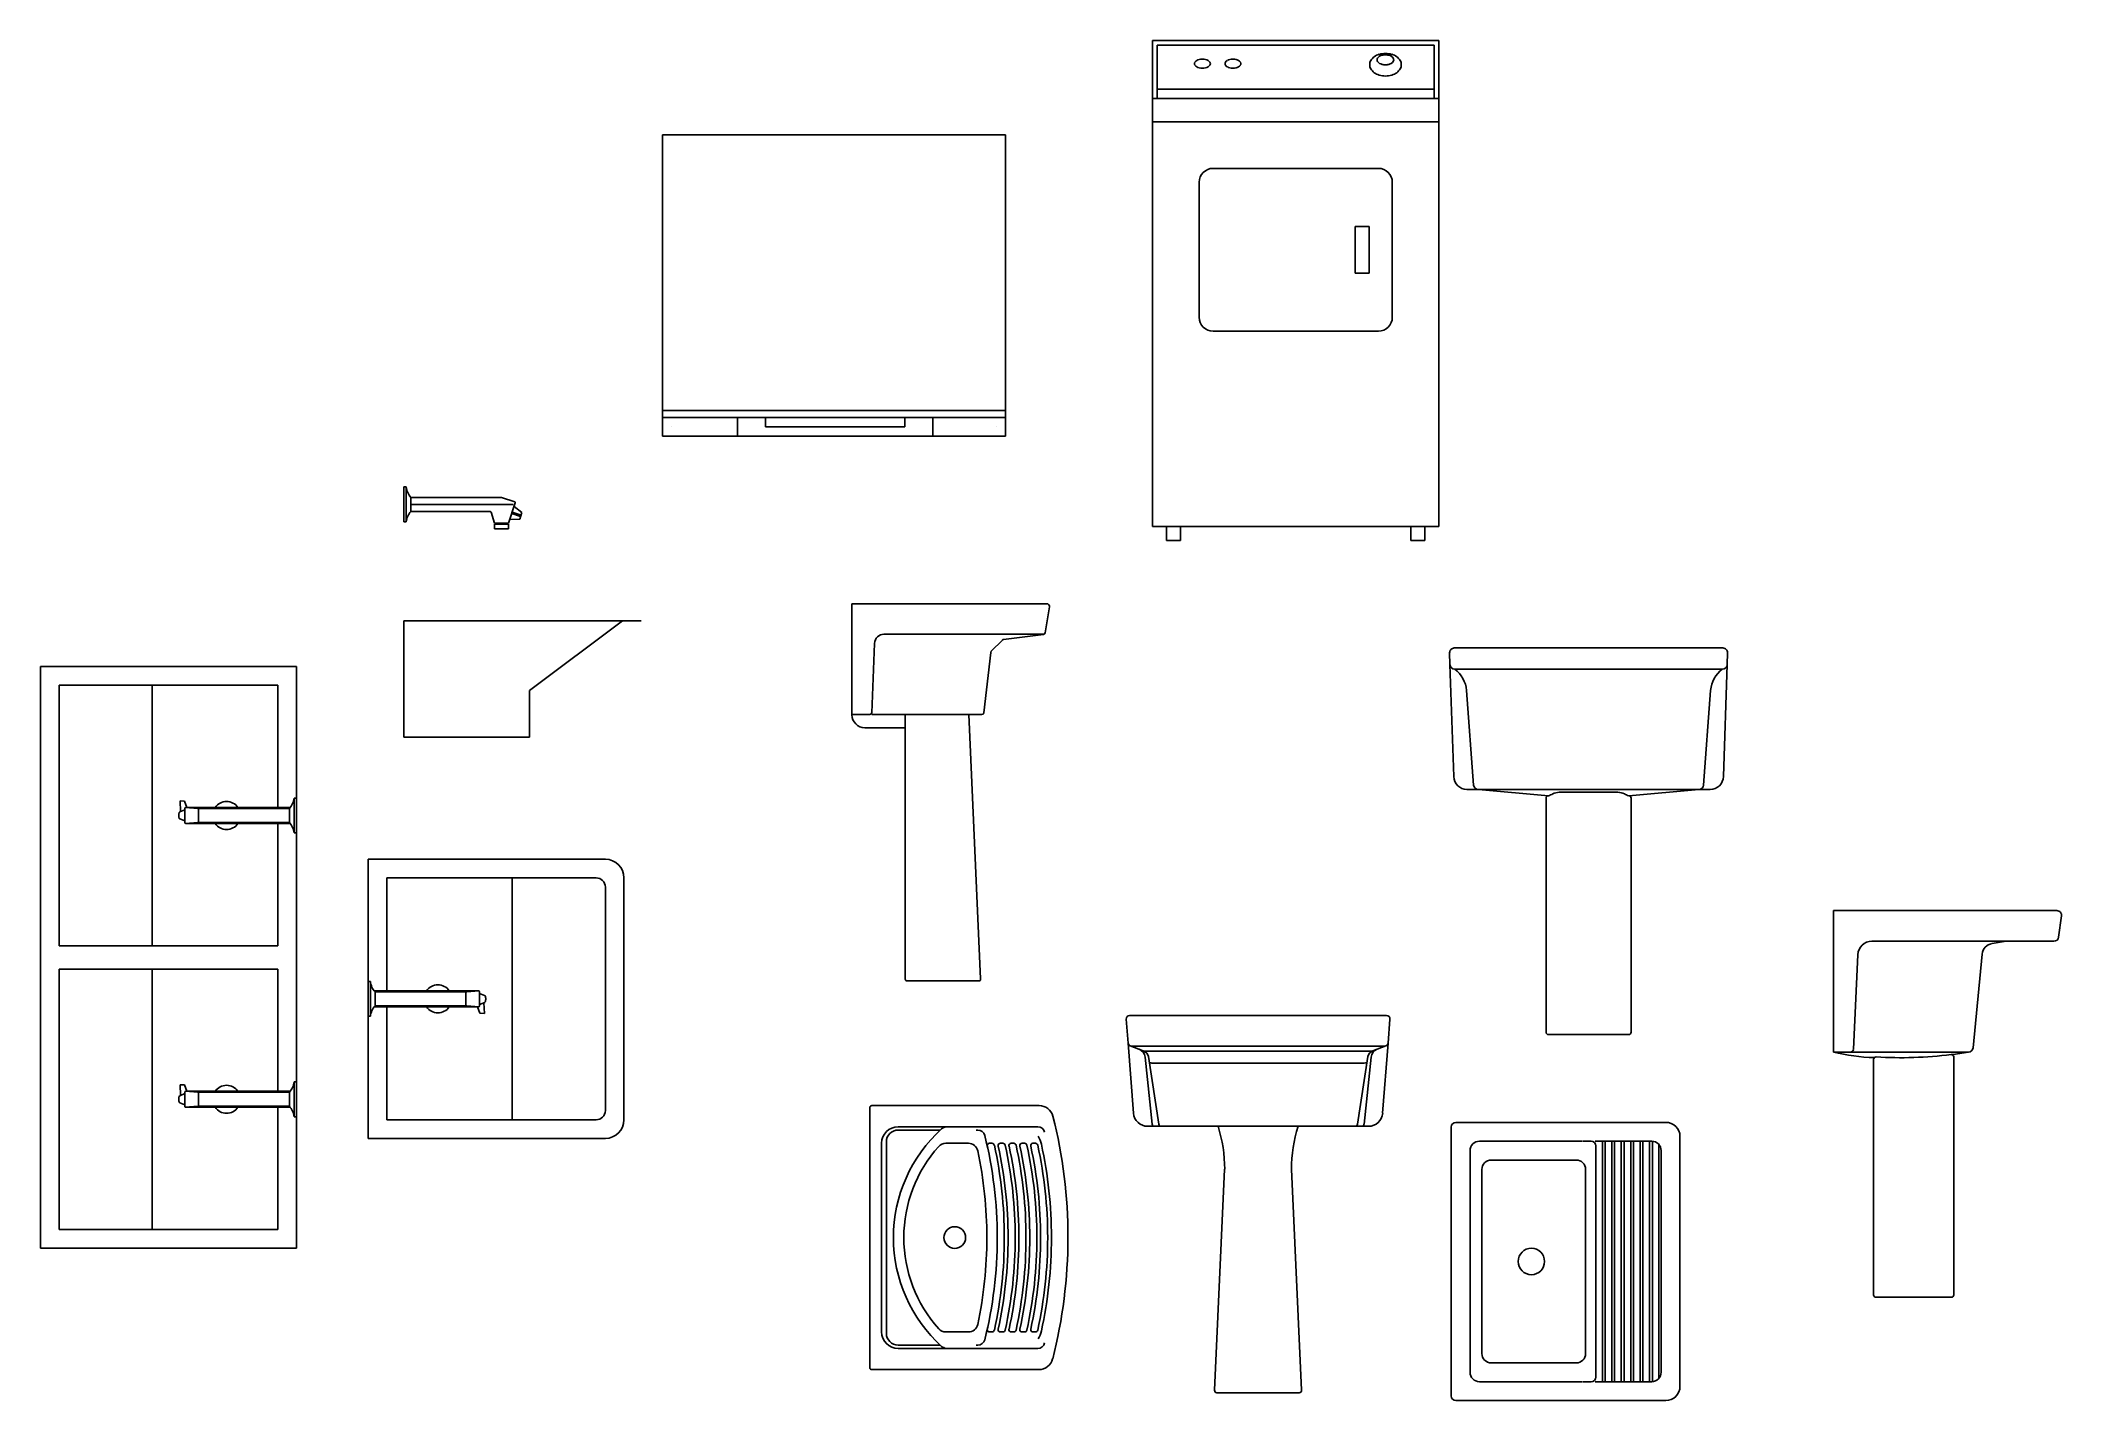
# Model space of a CAD drawing. Extents: x 60.55 to 64.9, y 192.02 to 194.94.
import ezdxf

# ---------------------------------------------------------------- set-up
doc = ezdxf.new("R2010")
doc.units = 0
doc.layers.get('0').update_dxf_attribs({"linetype": 'CONTINUOUS'})

msp = doc.modelspace()

# ---------------------------------------------------------------- linework, layer by layer
for p, q in [((62.9443, 194.9439), (63.5593, 194.9439)), ((62.9443, 193.8989), (62.9443, 194.9439)), ((63.5593, 193.8989), (63.5593, 194.9439)), ((62.9543, 194.9339), (63.5493, 194.9339)), ((62.9543, 194.8189), (62.9543, 194.9339)), ((63.5493, 194.8189), (63.5493, 194.9339)), ((62.9443, 194.8189), (63.5593, 194.8189)), ((62.9543, 194.8389), (63.5493, 194.8389)), ((62.9443, 194.7689), (63.5593, 194.7689)), ((61.8911, 194.7413), (62.6281, 194.7413)), ((61.8911, 194.1483), (61.8911, 194.7413)), ((62.6281, 194.7413), (62.6281, 194.1483)), ((63.0443, 194.3489), (63.0443, 194.6389)), ((63.0743, 194.6689), (63.4293, 194.6689)), ((63.4593, 194.3489), (63.4593, 194.6389)), ((63.4093, 194.5439), (63.3793, 194.5439)), ((63.3793, 194.4439), (63.3793, 194.5439)), ((63.4093, 194.4439), (63.4093, 194.5439)), ((63.4093, 194.4439), (63.3793, 194.4439)), ((63.0743, 194.3189), (63.4293, 194.3189)), ((62.6281, 194.1483), (61.8911, 194.1483)), ((61.8911, 194.1333), (61.8911, 194.1483)), ((61.8911, 194.1333), (62.6281, 194.1333)), ((61.8911, 194.0933), (61.8911, 194.1333)), ((61.9111, 194.1133), (61.9111, 194.1133)), ((62.052, 194.0931, 0.345), (62.052, 194.1333, 0.345)), ((62.112, 194.1133, 0.345), (62.112, 194.1333, 0.345)), ((62.4116, 194.1133), (62.112, 194.1133)), ((62.4116, 194.1133, 0.345), (62.4116, 194.1333, 0.345)), ((62.4716, 194.0931, 0.345), (62.4716, 194.1333, 0.345)), ((62.6081, 194.1133), (62.6081, 194.1133)), ((62.6281, 194.1333), (62.6281, 194.1483)), ((62.6281, 194.1333), (62.6281, 194.0933)), ((62.6281, 194.0933), (61.8911, 194.0933)), ((62.112, 194.0931, 0.345), (62.112, 194.0933, 0.345)), ((62.4116, 194.0931, 0.345), (62.4116, 194.0933, 0.345)), ((61.3352, 193.9841), (61.3352, 193.9091)), ((61.3352, 193.9841), (61.3402, 193.9841)), ((61.3402, 193.9841), (61.3402, 193.9091)), ((61.3502, 193.9616), (61.5452, 193.9616)), ((61.3502, 193.9616), (61.3502, 193.9316)), ((61.3502, 193.9466), (61.5702, 193.9466)), ((61.5733, 193.9522), (61.5452, 193.9616)), ((61.5746, 193.9497), (61.5602, 193.9066)), ((61.5722, 193.9424), (61.5888, 193.9291)), ((61.3352, 193.9091), (61.3402, 193.9091)), ((61.3502, 193.9316), (61.5205, 193.9316)), ((61.5302, 193.9066), (61.5224, 193.9302)), ((61.5302, 193.9066), (61.5602, 193.9066)), ((61.5302, 193.9041), (61.5302, 193.8941)), ((61.5302, 193.9041), (61.5602, 193.9041)), ((61.5327, 193.9066), (61.5327, 193.9041)), ((61.5577, 193.9066), (61.5577, 193.9041)), ((61.5602, 193.9041), (61.5602, 193.8941)), ((61.5627, 193.9139), (61.5841, 193.9148)), ((61.5669, 193.9267), (61.586, 193.9205)), ((61.5679, 193.9296), (61.5869, 193.9234)), ((61.5888, 193.9291), (61.5841, 193.9148)), ((62.9443, 193.8989), (63.5593, 193.8989)), ((62.9743, 193.8689), (62.9743, 193.8989)), ((63.0043, 193.8689), (63.0043, 193.8989)), ((63.4993, 193.8689), (63.4993, 193.8989)), ((63.5293, 193.8689), (63.5293, 193.8989)), ((61.5302, 193.8941), (61.5602, 193.8941)), ((62.9743, 193.8689), (63.0043, 193.8689)), ((63.4993, 193.8689), (63.5293, 193.8689)), ((62.298, 193.7332), (62.298, 193.495)), ((62.7166, 193.7332), (62.298, 193.7332)), ((62.7131, 193.6703), (62.7226, 193.7261)), ((61.3352, 193.6966), (61.8452, 193.6966)), ((61.3352, 193.6966), (61.3352, 193.4466)), ((61.6052, 193.5466), (61.8052, 193.6966)), ((62.3407, 193.4989), (62.3466, 193.6478)), ((62.7109, 193.6673), (62.3668, 193.6673)), ((62.5976, 193.631), (62.6215, 193.6551)), ((62.6239, 193.6562), (62.7096, 193.667)), ((63.8811, 193.638), (63.5926, 193.638)), ((64.1697, 193.638), (63.8811, 193.638)), ((60.5541, 193.5979), (60.5541, 192.3479)), ((60.5541, 193.5979), (61.1041, 193.5979)), ((60.5541, 193.5979), (60.5541, 192.3479)), ((61.1041, 193.5979), (61.1041, 192.3479)), ((62.5812, 193.4986), (62.5965, 193.6286)), ((63.5825, 193.6276), (63.5833, 193.6022)), ((63.5833, 193.6022), (63.5913, 193.3614)), ((63.5934, 193.5924), (63.8811, 193.5924)), ((63.8811, 193.5924), (64.1689, 193.5924)), ((64.171, 193.3614), (64.179, 193.6022)), ((64.179, 193.6022), (64.1798, 193.6276)), ((60.5941, 193.5579), (60.5941, 192.9979)), ((60.5941, 193.5579), (61.0641, 193.5579)), ((60.7941, 193.5579), (60.7941, 192.9979)), ((61.0641, 193.5579), (61.0641, 193.2952)), ((61.6052, 193.5466), (61.6052, 193.4466)), ((63.619, 193.5468), (63.6341, 193.3433)), ((64.1282, 193.3433), (64.1433, 193.5468)), ((62.298, 193.495), (62.298, 193.4945)), ((62.298, 193.495), (62.3367, 193.495)), ((62.3259, 193.4666), (62.4125, 193.4666)), ((62.3406, 193.495), (62.5494, 193.495)), ((62.4125, 193.495), (62.4125, 193.4666)), ((62.4125, 193.4666), (62.4125, 192.9263)), ((62.5494, 193.495), (62.5772, 193.495)), ((62.5745, 192.9265), (62.5494, 193.495)), ((61.3352, 193.4466), (61.6052, 193.4466)), ((63.6197, 193.3339), (63.6442, 193.3339)), ((63.6442, 193.3339), (63.795, 193.3202)), ((63.6442, 193.3339), (63.8811, 193.3339)), ((63.8811, 193.3339), (64.1181, 193.3339)), ((63.9673, 193.3202), (64.1181, 193.3339)), ((64.1181, 193.3339), (64.1426, 193.3339)), ((60.8535, 193.2855), (60.8647, 193.29)), ((60.8542, 193.3093), (60.8637, 193.3089)), ((60.8552, 193.2864), (60.8542, 193.3093)), ((60.8637, 193.3089), (60.869, 193.2952)), ((60.8647, 193.2932), (60.8647, 193.2626)), ((60.8661, 193.2951), (60.8922, 193.2931)), ((61.091, 193.2952), (60.8667, 193.2952)), ((61.0891, 193.2929), (60.8941, 193.2929)), ((60.8941, 193.2648), (60.8941, 193.2911)), ((61.0891, 193.2629), (61.0891, 193.2929)), ((61.0991, 193.2404), (61.0991, 193.3154)), ((61.1041, 193.3154), (61.0991, 193.3154)), ((61.1041, 193.2404), (61.1041, 193.3154)), ((61.1041, 193.2729), (61.1041, 193.3089)), ((63.7899, 193.3152), (63.7899, 192.8119)), ((63.8181, 193.3278), (63.8811, 193.3278)), ((63.9442, 193.3278), (63.8811, 193.3278)), ((63.9724, 192.8119), (63.9724, 193.3152)), ((60.8536, 193.2705), (60.8647, 193.2661)), ((60.8922, 193.2628), (60.8661, 193.2607)), ((61.091, 193.2606), (60.8667, 193.2606)), ((61.0891, 193.2629), (60.8941, 193.2629)), ((61.0641, 193.2606), (61.0641, 192.9979)), ((61.1041, 193.2404), (61.0991, 193.2404)), ((61.2582, 192.5838), (61.2582, 193.1838)), ((61.7682, 193.1838), (61.2582, 193.1838)), ((61.2982, 192.9011), (61.2982, 193.1438)), ((61.7482, 193.1438), (61.2982, 193.1438)), ((61.5682, 192.6238), (61.5682, 193.1438)), ((61.7682, 192.6438), (61.7682, 193.1238)), ((61.8082, 192.6238), (61.8082, 193.1438)), ((64.4075, 193.0736), (64.4075, 192.7695)), ((64.8875, 193.0736), (64.4075, 193.0736)), ((64.8912, 193.0164), (64.8975, 193.062)), ((60.5941, 192.9979), (61.0641, 192.9979)), ((64.7785, 193.0077), (64.4902, 193.0077)), ((64.7481, 193.0027), (64.7785, 193.0077)), ((64.7785, 193.0077), (64.8812, 193.0077)), ((60.5941, 192.9479), (61.0641, 192.9479)), ((60.5941, 192.9479), (60.5941, 192.3879)), ((60.7941, 192.9479), (60.7941, 192.3879)), ((61.0641, 192.9479), (61.0641, 192.6852)), ((64.4598, 192.9787), (64.4503, 192.7753)), ((64.7074, 192.7786), (64.7269, 192.9801)), ((61.2582, 192.9213), (61.2632, 192.9213)), ((61.2582, 192.9213), (61.2582, 192.8463)), ((61.2632, 192.9213), (61.2632, 192.8463)), ((61.2713, 192.9011), (61.4956, 192.9011)), ((61.2732, 192.8988), (61.2732, 192.8688)), ((61.2732, 192.8988), (61.4682, 192.8988)), ((61.4682, 192.8969), (61.4682, 192.8706)), ((61.4701, 192.8989), (61.4962, 192.901)), ((61.4976, 192.8685), (61.4976, 192.8991)), ((62.4166, 192.9222), (62.5705, 192.9222)), ((61.2713, 192.8665), (61.4956, 192.8665)), ((61.2732, 192.8688), (61.4682, 192.8688)), ((61.2982, 192.6238), (61.2982, 192.8665)), ((61.4962, 192.8666), (61.4701, 192.8686)), ((61.4986, 192.8528), (61.4933, 192.8665)), ((61.5086, 192.8911), (61.4976, 192.8956)), ((61.5088, 192.8761), (61.4976, 192.8717)), ((61.5081, 192.8524), (61.4986, 192.8528)), ((61.5071, 192.8753), (61.5081, 192.8524)), ((61.2582, 192.8463), (61.2632, 192.8463)), ((62.8876, 192.8404), (62.8916, 192.7887)), ((63.1709, 192.848), (62.8947, 192.848)), ((63.4471, 192.848), (63.1709, 192.848)), ((63.4502, 192.7887), (63.4542, 192.8404)), ((62.8916, 192.7887), (62.9032, 192.6379)), ((62.8963, 192.7826), (62.924, 192.772)), ((63.1709, 192.7821), (62.8987, 192.7821)), ((62.9211, 192.7738), (62.9212, 192.7737)), ((62.9266, 192.771), (62.9333, 192.771)), ((62.9294, 192.771), (63.1709, 192.771)), ((63.4431, 192.7821), (63.1709, 192.7821)), ((63.1709, 192.771), (63.4124, 192.771)), ((63.4152, 192.771), (63.4085, 192.771)), ((63.4178, 192.772), (63.4455, 192.7826)), ((63.4207, 192.7738), (63.4206, 192.7737)), ((63.4386, 192.6379), (63.4502, 192.7887)), ((63.795, 192.8068), (63.8811, 192.8068)), ((63.8811, 192.8068), (63.9673, 192.8068)), ((64.666, 192.7695), (64.4075, 192.7695)), ((64.666, 192.7695), (64.6974, 192.7695)), ((62.9433, 192.6143), (62.928, 192.7586)), ((62.9574, 192.6141), (62.9351, 192.7595)), ((63.1709, 192.7457), (62.9479, 192.7457)), ((63.3939, 192.7457), (63.1709, 192.7457)), ((63.3844, 192.6141), (63.4067, 192.7595)), ((63.3985, 192.6143), (63.4138, 192.7586)), ((64.4936, 192.7539), (64.4936, 192.2474)), ((64.666, 192.2474), (64.666, 192.7589)), ((60.8535, 192.6755), (60.8647, 192.68)), ((60.8552, 192.6764), (60.8542, 192.6993)), ((60.8542, 192.6993), (60.8637, 192.6989)), ((60.8637, 192.6989), (60.869, 192.6852)), ((60.8647, 192.6832), (60.8647, 192.6526)), ((60.8661, 192.6851), (60.8922, 192.6831)), ((61.091, 192.6852), (60.8667, 192.6852)), ((61.0891, 192.6829), (60.8941, 192.6829)), ((60.8941, 192.6548), (60.8941, 192.6811)), ((61.0891, 192.6529), (61.0891, 192.6829)), ((61.1041, 192.7054), (61.0991, 192.7054)), ((61.0991, 192.6304), (61.0991, 192.7054)), ((61.1041, 192.6304), (61.1041, 192.7054)), ((60.8536, 192.6605), (60.8647, 192.6561)), ((60.8922, 192.6528), (60.8661, 192.6507)), ((61.091, 192.6506), (60.8667, 192.6506)), ((61.0891, 192.6529), (60.8941, 192.6529)), ((61.0641, 192.6506), (61.0641, 192.3879)), ((62.3365, 192.6504), (62.3365, 192.0908)), ((62.7004, 192.6545), (62.3406, 192.6545)), ((61.1041, 192.6304), (61.0991, 192.6304)), ((61.7482, 192.6238), (61.2982, 192.6238)), ((62.5001, 192.6088), (62.3973, 192.6088)), ((62.3973, 192.6017), (62.4878, 192.6017)), ((62.6973, 192.6088), (62.5001, 192.6088)), ((62.5688, 192.6017), (62.5649, 192.6017)), ((62.9335, 192.6098), (63.1709, 192.6098)), ((63.1709, 192.6098), (63.4083, 192.6098)), ((63.5859, 192.6082), (63.5859, 192.0304)), ((64.0471, 192.6183), (63.596, 192.6183)), ((61.7682, 192.5838), (61.2582, 192.5838)), ((62.3618, 192.5734), (62.3618, 192.3706)), ((62.372, 192.3706), (62.372, 192.5764)), ((62.5484, 192.5734), (62.4996, 192.5734)), ((62.599, 192.5734), (62.5939, 192.5734)), ((62.6224, 192.5734), (62.6172, 192.5734)), ((62.6457, 192.5734), (62.6405, 192.5734)), ((62.6638, 192.5734), (62.669, 192.5734)), ((62.6923, 192.5734), (62.6871, 192.5734)), ((63.6264, 192.5575), (63.6264, 192.0811)), ((63.8666, 192.5778), (63.6467, 192.5778)), ((63.8865, 192.5778), (63.8681, 192.5778)), ((64.0167, 192.5778), (63.8951, 192.5778)), ((63.8966, 192.5535), (63.8966, 192.5677)), ((63.8966, 192.0836), (63.8966, 192.5535)), ((63.9108, 192.0608), (63.9108, 192.5778)), ((63.9169, 192.5778), (63.9169, 192.0608)), ((63.9311, 192.0608), (63.9311, 192.5778)), ((63.9371, 192.5778), (63.9371, 192.0608)), ((63.9513, 192.0608), (63.9513, 192.5778)), ((63.9574, 192.5778), (63.9574, 192.0608)), ((63.9716, 192.0608), (63.9716, 192.5778)), ((63.9777, 192.5778), (63.9777, 192.0608)), ((63.9919, 192.0608), (63.9919, 192.5778)), ((63.998, 192.5778), (63.998, 192.0608)), ((64.0122, 192.0608), (64.0122, 192.5778)), ((64.0182, 192.5777), (64.0182, 192.0609)), ((64.0324, 192.0683), (64.0324, 192.5703)), ((64.037, 192.0811), (64.037, 192.5575)), ((64.0775, 192.0507), (64.0775, 192.5879)), ((63.099, 192.5176), (63.0774, 192.0424)), ((63.2644, 192.0424), (63.2428, 192.5176)), ((63.6518, 192.517), (63.6518, 192.1216)), ((63.8545, 192.5372), (63.6721, 192.5372)), ((63.8748, 192.1216), (63.8748, 192.517)), ((60.5941, 192.3879), (61.0641, 192.3879)), ((60.5541, 192.3479), (61.1041, 192.3479)), ((62.3618, 192.3706), (62.3618, 192.1679)), ((62.372, 192.1648), (62.372, 192.3706)), ((64.4987, 192.2423), (64.6609, 192.2423)), ((62.4996, 192.1679), (62.5484, 192.1679)), ((62.5939, 192.1679), (62.599, 192.1679)), ((62.6172, 192.1679), (62.6224, 192.1679)), ((62.6405, 192.1679), (62.6457, 192.1679)), ((62.669, 192.1679), (62.6638, 192.1679)), ((62.6871, 192.1679), (62.6923, 192.1679)), ((62.4878, 192.1395), (62.3973, 192.1395)), ((62.3973, 192.1324), (62.5001, 192.1324)), ((62.5001, 192.1324), (62.6973, 192.1324)), ((62.5688, 192.1395), (62.5649, 192.1395)), ((62.3406, 192.0868), (62.6999, 192.0868)), ((63.6721, 192.1014), (63.8545, 192.1014)), ((63.8966, 192.0709), (63.8966, 192.0836)), ((63.0824, 192.0371), (63.1709, 192.0371)), ((63.1709, 192.0371), (63.2594, 192.0371)), ((63.6467, 192.0608), (63.8666, 192.0608)), ((63.8681, 192.0608), (63.8865, 192.0608)), ((63.8951, 192.0608), (64.0167, 192.0608)), ((63.596, 192.0203), (64.0471, 192.0203))]:
    msp.add_line(p, q)
for centre, radius in [((62.519, 192.3706), 0.0233), ((63.7582, 192.3193), 0.0284)]:
    msp.add_circle(centre, radius)
for centre, radius, start, end in [((63.04, 194.8941), 0.00577, 144.0626, 180), ((63.04, 194.8941), 0.00577, 180, 215.9374), ((63.0453, 194.8902), 0.0124, 119.7449, 144.0626), ((63.0489, 194.884), 0.0195, 103.3165, 119.7449), ((63.0512, 194.8741), 0.0297, 90, 103.3165), ((63.0512, 194.8741), 0.0297, 76.6835, 90), ((63.0536, 194.884), 0.0195, 60.2551, 76.6835), ((63.0571, 194.8902), 0.0124, 35.9374, 60.2551), ((63.0625, 194.8941), 0.00577, 0, 35.9374), ((63.0625, 194.8941), 0.00577, 324.0626, 360), ((63.1056, 194.8941), 0.00577, 144.0626, 180), ((63.1056, 194.8941), 0.00577, 180, 215.9374), ((63.1109, 194.8902), 0.0124, 119.7449, 144.0626), ((63.1145, 194.884), 0.0195, 103.3165, 119.7449), ((63.1168, 194.8741), 0.0297, 90, 103.3165), ((63.1168, 194.8741), 0.0297, 76.6835, 90), ((63.1191, 194.884), 0.0195, 60.2551, 76.6835), ((63.1227, 194.8902), 0.0124, 35.9374, 60.2551), ((63.128, 194.8941), 0.00577, 0, 35.9374), ((63.128, 194.8941), 0.00577, 324.0626, 0), ((63.4283, 194.8917), 0.0176, 149.8906, 180), ((63.4362, 194.8871), 0.0267, 125.5377, 149.8906), ((63.4413, 194.8799), 0.0356, 106.4817, 125.5377), ((63.4333, 194.9022), 0.00665, 145.3805, 180), ((63.4333, 194.9022), 0.00665, 180, 214.6195), ((63.4387, 194.8985), 0.0132, 120.9638, 145.3805), ((63.4387, 194.9059), 0.0132, 214.6195, 239.0362), ((63.4447, 194.8685), 0.0474, 90, 106.4817), ((63.4422, 194.8926), 0.0201, 103.9568, 120.9638), ((63.4422, 194.9118), 0.0201, 239.0362, 256.0432), ((63.4445, 194.8832), 0.0297, 90, 103.9568), ((63.4445, 194.8832), 0.0297, 76.0432, 90), ((63.4447, 194.8685), 0.0474, 73.5183, 90), ((63.4469, 194.8926), 0.0201, 59.0362, 76.0432), ((63.4469, 194.9118), 0.0201, 283.9568, 300.9638), ((63.4504, 194.8985), 0.0132, 34.6195, 59.0362), ((63.4504, 194.9059), 0.0132, 300.9638, 325.3805), ((63.4481, 194.8799), 0.0356, 54.4623, 73.5183), ((63.4558, 194.9022), 0.00665, 0, 34.6195), ((63.4558, 194.9022), 0.00665, 325.3805, 0), ((63.4532, 194.8871), 0.0267, 30.1094, 54.4623), ((63.4611, 194.8917), 0.0176, 0, 30.1094), ((63.0453, 194.8979), 0.0124, 215.9374, 240.2551), ((63.0489, 194.9041), 0.0195, 240.2551, 256.6835), ((63.0512, 194.914), 0.0297, 256.6835, 270), ((63.0512, 194.914), 0.0297, 270, 283.3165), ((63.0536, 194.9041), 0.0195, 283.3165, 299.7449), ((63.0571, 194.8979), 0.0124, 299.7449, 324.0626), ((63.1109, 194.8979), 0.0124, 215.9374, 240.2551), ((63.1145, 194.9041), 0.0195, 240.2551, 256.6835), ((63.1168, 194.914), 0.0297, 256.6835, 270), ((63.1168, 194.914), 0.0297, 270, 283.3165), ((63.1191, 194.9041), 0.0195, 283.3165, 299.7449), ((63.1227, 194.8979), 0.0124, 299.7449, 324.0626), ((63.4283, 194.8917), 0.0176, 180, 210.1094), ((63.4362, 194.8962), 0.0267, 210.1094, 234.4623), ((63.4413, 194.9035), 0.0356, 234.4623, 253.5183), ((63.4447, 194.9148), 0.0474, 253.5183, 270), ((63.4445, 194.9212), 0.0297, 256.0432, 270), ((63.4445, 194.9212), 0.0297, 270, 283.9568), ((63.4447, 194.9148), 0.0474, 270, 286.4817), ((63.4481, 194.9035), 0.0356, 286.4817, 305.5377), ((63.4532, 194.8962), 0.0267, 305.5377, 329.8906), ((63.4611, 194.8917), 0.0176, 329.8906, 0), ((63.0743, 194.6389), 0.03, 90, 180), ((63.4293, 194.6389), 0.03, 0, 90), ((63.0743, 194.3489), 0.03, 180, 270), ((63.4293, 194.3489), 0.03, 270, 0), ((61.3795, 193.9881), 0.0395, 185.7962, 222.1288), ((61.5727, 193.9503), 0.002, 341.5651, 71.5651), ((61.3795, 193.9051), 0.0395, 137.8774, 174.1976), ((61.5205, 193.9296), 0.002, 18.4349, 90), ((62.7166, 193.7271), 0.00608, 350.3948, 90), ((62.3668, 193.6471), 0.0203, 90, 177.7543), ((62.6244, 193.6522), 0.00405, 97.125, 135.2206), ((62.7091, 193.671), 0.00405, 277.125, 350.3948), ((63.5926, 193.6279), 0.0101, 90, 181.9092), ((64.1697, 193.6279), 0.0101, 358.0908, 90), ((62.6005, 193.6281), 0.00405, 135.2206, 173.3161), ((63.5934, 193.6026), 0.0101, 181.9092, 270), ((63.5542, 193.5408), 0.065, 5.2633, 52.5102), ((64.2081, 193.5408), 0.065, 127.4898, 174.7367), ((64.1689, 193.6026), 0.0101, 270, 358.0908), ((62.3259, 193.4945), 0.0279, 180, 270), ((62.3367, 193.499), 0.00405, 270, 357.7543), ((62.5772, 193.499), 0.00405, 270, 353.3161), ((63.6197, 193.3623), 0.0284, 181.9092, 270), ((63.6442, 193.3441), 0.0101, 184.2612, 270), ((64.1181, 193.3441), 0.0101, 270, 355.7388), ((64.1426, 193.3623), 0.0284, 270, 358.0908), ((60.8667, 193.2932), 0.002, 90, 180), ((60.8921, 193.2911), 0.002, 0, 85.5219), ((60.9541, 193.2779), 0.03, 35.2164, 144.7836), ((61.0598, 193.3194), 0.0395, 317.8774, 354.1976), ((63.795, 193.3152), 0.00507, 90, 180), ((63.7558, 193.4175), 0.1049, 291.9156, 297.4046), ((63.8181, 193.2974), 0.0304, 90, 117.4046), ((63.9442, 193.2974), 0.0304, 62.5954, 90), ((64.0065, 193.4175), 0.1049, 242.5954, 248.0844), ((63.9673, 193.3152), 0.00507, 0, 90), ((60.8755, 193.2779), 0.0242, 172.7059, 180), ((60.8755, 193.2779), 0.0242, 180, 187.2941), ((60.8646, 193.2793), 0.0132, 162.828, 172.7059), ((60.8646, 193.2765), 0.0132, 187.2941, 197.172), ((60.8578, 193.2814), 0.0061, 143.2758, 162.828), ((60.8578, 193.2744), 0.0061, 197.172, 216.7242), ((60.8536, 193.2846), 0.000874, 90, 143.2758), ((60.8536, 193.2713), 0.000874, 216.7242, 270), ((60.8536, 193.2846), 0.000874, 72.3543, 90), ((60.8536, 193.2713), 0.000874, 270, 306.3131), ((60.8667, 193.2626), 0.002, 180, 270), ((60.8921, 193.2648), 0.002, 274.4781, 0), ((60.9541, 193.2779), 0.03, 215.2164, 324.7836), ((61.0598, 193.2364), 0.0395, 5.7962, 42.1288), ((61.7682, 193.1438), 0.04, 0, 90), ((61.7482, 193.1238), 0.02, 0, 90), ((64.8875, 193.0634), 0.0101, 352.1169, 90), ((64.4902, 192.9773), 0.0304, 90, 177.32), ((64.7521, 192.9777), 0.0253, 99.2726, 174.4644), ((64.8812, 193.0178), 0.0101, 270, 352.1169), ((61.3025, 192.9252), 0.0395, 185.7962, 222.1288), ((61.4082, 192.8838), 0.03, 35.2164, 144.7836), ((61.4702, 192.8969), 0.002, 94.4781, 180), ((61.4956, 192.8991), 0.002, 0, 90), ((62.4166, 192.9263), 0.00405, 180, 270), ((62.5705, 192.9263), 0.00405, 270, 2.5336), ((61.3025, 192.8423), 0.0395, 137.8774, 174.1976), ((61.4082, 192.8838), 0.03, 215.2164, 324.7836), ((61.4702, 192.8706), 0.002, 180, 265.5219), ((61.4956, 192.8685), 0.002, 270, 360), ((61.5087, 192.8904), 0.000874, 90, 126.3131), ((61.5087, 192.8771), 0.000874, 252.3543, 270), ((61.5087, 192.8904), 0.000874, 36.7242, 90), ((61.5087, 192.8771), 0.000874, 270, 323.2758), ((61.5045, 192.8873), 0.0061, 17.172, 36.7242), ((61.5045, 192.8803), 0.0061, 323.2758, 342.828), ((61.4977, 192.8852), 0.0132, 7.2941, 17.172), ((61.4977, 192.8824), 0.0132, 342.828, 352.7059), ((61.4868, 192.8838), 0.0242, 360, 7.2941), ((61.4868, 192.8838), 0.0242, 352.7059, 0), ((62.8947, 192.8409), 0.0071, 90, 184.3801), ((63.4471, 192.8409), 0.0071, 355.6199, 90), ((63.795, 192.8119), 0.00507, 180, 270), ((63.9673, 192.8119), 0.00507, 270, 0), ((62.8987, 192.7892), 0.0071, 184.3801, 270), ((62.9078, 192.7565), 0.0203, 6.0885, 69.1365), ((62.9294, 192.7862), 0.0152, 249.1365, 270), ((62.92, 192.7572), 0.0152, 8.7175, 69.1365), ((63.4218, 192.7572), 0.0152, 110.8635, 171.2825), ((63.4124, 192.7862), 0.0152, 270, 290.8635), ((63.434, 192.7565), 0.0203, 110.8635, 173.9115), ((63.4431, 192.7892), 0.0071, 270, 355.6199), ((64.5021, 193.1389), 0.3814, 255.6243, 268.9592), ((64.4442, 192.7755), 0.00608, 270, 357.32), ((64.5507, 193.6301), 0.8731, 277.2105, 279.6753), ((64.6973, 192.7796), 0.0101, 270.6253, 354.4644), ((62.9457, 192.7793), 0.0337, 256.5457, 273.6604), ((63.3961, 192.7793), 0.0337, 266.3396, 283.4543), ((64.4987, 192.7539), 0.00507, 86.4742, 180), ((64.5527, 193.6304), 0.8731, 266.4742, 277.0767), ((64.6609, 192.7589), 0.00507, 0, 97.0767), ((60.8667, 192.6832), 0.002, 90, 180), ((60.8921, 192.6811), 0.002, 0, 85.5219), ((60.9541, 192.6679), 0.03, 35.2164, 144.7836), ((61.0598, 192.7094), 0.0395, 317.8774, 354.1976), ((60.8755, 192.6679), 0.0242, 172.7059, 180), ((60.8755, 192.6679), 0.0242, 180, 187.2941), ((60.8646, 192.6693), 0.0132, 162.828, 172.7059), ((60.8646, 192.6665), 0.0132, 187.2941, 197.172), ((60.8578, 192.6714), 0.0061, 143.2758, 162.828), ((60.8578, 192.6644), 0.0061, 197.172, 216.7242), ((60.8536, 192.6746), 0.000874, 90, 143.2758), ((60.8536, 192.6613), 0.000874, 216.7242, 270), ((60.8536, 192.6746), 0.000874, 72.3543, 90), ((60.8536, 192.6613), 0.000874, 270, 306.3131), ((60.8667, 192.6526), 0.002, 180, 270), ((60.8921, 192.6548), 0.002, 274.4781, 0), ((60.9541, 192.6679), 0.03, 215.2164, 324.7836), ((61.0598, 192.6264), 0.0395, 5.7962, 42.1288), ((61.7482, 192.6438), 0.02, 270, 0), ((62.3406, 192.6504), 0.00405, 90, 180), ((62.7004, 192.624), 0.0304, 14.1841, 90), ((62.9335, 192.6402), 0.0304, 184.3801, 270), ((63.4083, 192.6402), 0.0304, 270, 355.6199), ((61.7682, 192.6238), 0.04, 270, 0), ((62.3973, 192.5734), 0.0355, 90, 180), ((62.3973, 192.5764), 0.0253, 90, 180), ((62.703, 192.3706), 0.3158, 132.2241, 180), ((62.5085, 192.5786), 0.0314, 105.5251, 124.385), ((62.5688, 192.5865), 0.0152, 13.9214, 90), ((62.6973, 192.5936), 0.0152, 12.5715, 90), ((61.7018, 192.3716), 1.0605, 359.9452, 14.1841), ((62.9484, 192.6149), 0.00507, 186.0885, 270), ((62.9624, 192.6149), 0.00507, 188.7175, 270), ((62.7984, 192.5182), 0.3007, 359.873, 17.7341), ((63.5434, 192.5182), 0.3007, 162.2659, 180.127), ((63.3794, 192.6149), 0.00507, 270, 351.2825), ((63.3934, 192.6149), 0.00507, 270, 353.9115), ((63.596, 192.6082), 0.0101, 90, 180), ((64.0471, 192.5879), 0.0304, 0, 90), ((62.703, 192.3706), 0.2935, 138.1061, 180), ((62.4996, 192.5531), 0.0203, 90, 138.1061), ((62.5484, 192.5531), 0.0203, 12.0966, 90), ((61.7018, 192.3716), 0.8862, 359.9345, 12.0966), ((61.7018, 192.3716), 0.9085, 359.9361, 13.9214), ((62.5939, 192.5683), 0.00507, 90, 192.4317), ((62.599, 192.5683), 0.00507, 12.3621, 90), ((61.7018, 192.3716), 0.9237, 359.9371, 12.3621), ((62.6172, 192.5683), 0.00507, 90, 192.4317), ((61.7251, 192.3716), 0.9085, 359.9361, 12.4317), ((62.6224, 192.5683), 0.00507, 12.3621, 90), ((61.7251, 192.3716), 0.9237, 359.9371, 12.3621), ((62.6405, 192.5683), 0.00507, 90, 192.4317), ((61.7484, 192.3716), 0.9085, 359.9361, 12.4317), ((62.6457, 192.5683), 0.00507, 12.3621, 90), ((61.7484, 192.3716), 0.9237, 359.9371, 12.3621), ((62.6638, 192.5683), 0.00507, 90, 192.4317), ((61.7717, 192.3716), 0.9085, 359.9361, 12.4317), ((62.669, 192.5683), 0.00507, 12.3621, 90), ((61.7717, 192.3716), 0.9237, 359.9371, 12.3621), ((62.6871, 192.5683), 0.00507, 90, 192.4317), ((61.795, 192.3716), 0.9085, 359.9361, 12.4317), ((62.6923, 192.5683), 0.00507, 12.3621, 90), ((61.795, 192.3716), 0.9237, 359.9371, 12.3621), ((62.6651, 192.5647), 0.0405, 9.0943, 35.666), ((61.795, 192.3716), 0.9318, 359.9371, 12.3621), ((63.6467, 192.5575), 0.0203, 90, 180), ((63.8865, 192.5677), 0.0101, 0, 90), ((64.0167, 192.5575), 0.0203, 0, 90), ((63.6721, 192.517), 0.0203, 90, 180), ((63.8545, 192.517), 0.0203, 0, 90), ((62.703, 192.3706), 0.3158, 180, 227.7759), ((62.703, 192.3706), 0.2935, 180, 221.8939), ((61.7018, 192.3696), 0.8862, 347.9034, 0.0655), ((61.7018, 192.3696), 0.9085, 346.0786, 0.0639), ((61.7018, 192.3696), 0.9237, 347.6379, 0.0629), ((61.7251, 192.3696), 0.9085, 347.5683, 0.0639), ((61.7251, 192.3696), 0.9237, 347.6379, 0.0629), ((61.7484, 192.3696), 0.9085, 347.5683, 0.0639), ((61.7484, 192.3696), 0.9237, 347.6379, 0.0629), ((61.7717, 192.3696), 0.9085, 347.5683, 0.0639), ((61.7717, 192.3696), 0.9237, 347.6379, 0.0629), ((61.795, 192.3696), 0.9085, 347.5683, 0.0639), ((61.795, 192.3696), 0.9237, 347.6379, 0.0629), ((61.795, 192.3696), 0.9318, 347.6379, 0.0629), ((61.7018, 192.3716), 1.0605, 345.6996, 359.9452), ((64.4987, 192.2474), 0.00507, 180, 270), ((64.6609, 192.2474), 0.00507, 270, 0), ((62.3973, 192.1679), 0.0355, 180, 270), ((62.3973, 192.1648), 0.0253, 180, 270), ((62.4996, 192.1881), 0.0203, 221.8939, 270), ((62.5484, 192.1881), 0.0203, 270, 347.9034), ((62.5939, 192.1729), 0.00507, 167.5683, 270), ((62.599, 192.1729), 0.00507, 270, 347.6379), ((62.6172, 192.1729), 0.00507, 167.5683, 270), ((62.6224, 192.1729), 0.00507, 270, 347.6379), ((62.6405, 192.1729), 0.00507, 167.5683, 270), ((62.6457, 192.1729), 0.00507, 270, 347.6379), ((62.6638, 192.1729), 0.00507, 167.5683, 270), ((62.669, 192.1729), 0.00507, 270, 347.6379), ((62.6871, 192.1729), 0.00507, 167.5683, 270), ((62.6923, 192.1729), 0.00507, 270, 347.6379), ((62.6651, 192.1765), 0.0405, 324.334, 350.9057), ((62.5085, 192.1626), 0.0314, 235.615, 254.4749), ((62.5688, 192.1547), 0.0152, 270, 346.0786), ((62.6973, 192.1476), 0.0152, 270, 347.4285), ((63.6721, 192.1216), 0.0203, 180, 270), ((63.8545, 192.1216), 0.0203, 270, 0), ((62.3406, 192.0908), 0.00405, 180, 270), ((62.6999, 192.1172), 0.0304, 270, 345.6996), ((63.6467, 192.0811), 0.0203, 180, 270), ((63.8865, 192.0709), 0.0101, 270, 0), ((64.0167, 192.0811), 0.0203, 270, 0), ((63.0824, 192.0421), 0.00507, 177.3917, 270), ((63.2594, 192.0421), 0.00507, 270, 2.6083), ((63.596, 192.0304), 0.0101, 180, 270), ((64.0471, 192.0507), 0.0304, 270, 0)]:
    msp.add_arc(centre, radius, start, end)

doc.saveas('drawing.dxf')
